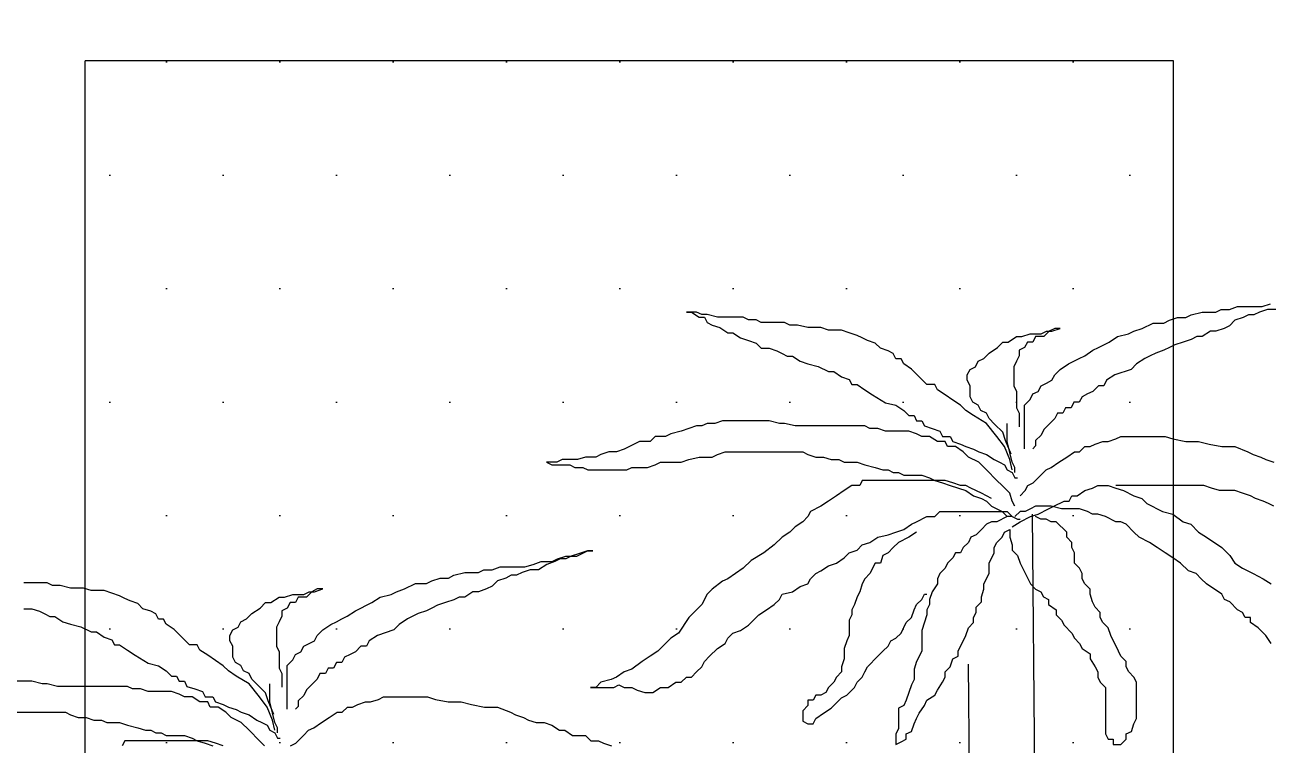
# Model space of a CAD drawing. Extents: x -206 to -86, y 71 to 127.
# Drawn here: x -121.195 to -120.166, y 93.092 to 93.687 of the extents above; entities that cross this region are included whole.
import ezdxf

# ---------------------------------------------------------------- set-up
doc = ezdxf.new("R2010")
doc.units = 0
doc.header["$MEASUREMENT"] = 0
doc.layers.add('HATCH', color=30, linetype='CONTINUOUS')
doc.layers.add('JARDIM', color=90, linetype='CONTINUOUS')

# ---------------------------------------------------------------- blocks, each defined once
blk = doc.blocks.new('A$C71A74D0B')
at = {"layer": 'JARDIM'}
for p, q in [((0.381, 0.6932), (0.381, 0.7082)), ((0.3852, 0.6761), (0.381, 0.6932)), ((0.3874, 0.6718), (0.3852, 0.6761)), ((0.3874, 0.6676), (0.3874, 0.6718)), ((0.3852, 0.6312), (0.3895, 0.629)), ((0.3895, 0.629), (0.3917, 0.629)), ((0.4076, 0.0076), (0.4018, 0.6333)), ((0.3488, 0.5092), (0.3531, 0.0076)), ((0.9809, 0.478), (0.9809, 0.493)), ((0.9851, 0.4609), (0.9809, 0.478)), ((0.9873, 0.4566), (0.9851, 0.4609)), ((0.9873, 0.4523), (0.9873, 0.4566))]:
    blk.add_line(p, q, dxfattribs=at)
for points in [[(0.3954, 0.6873), (0.3954, 0.7234), (0.4, 0.728), (0.4022, 0.7325), (0.4067, 0.7347), (0.409, 0.7392), (0.4135, 0.7415), (0.418, 0.7438), (0.4203, 0.7483), (0.4248, 0.7528), (0.4316, 0.7573), (0.4361, 0.7596), (0.4406, 0.7618), (0.4451, 0.7641), (0.4519, 0.7686), (0.4564, 0.7708), (0.4609, 0.7731), (0.4654, 0.7753), (0.4722, 0.7799), (0.4813, 0.7821), (0.4858, 0.7844), (0.4925, 0.7866), (0.5016, 0.7911), (0.5106, 0.7911), (0.5151, 0.7934), (0.5219, 0.7957), (0.5287, 0.7957), (0.5332, 0.7979), (0.5422, 0.8002), (0.5535, 0.8002), (0.558, 0.8024), (0.5648, 0.8024), (0.5716, 0.8047), (0.5919, 0.8047), (0.5987, 0.8069)], [(0.6032, 0.8024), (0.5964, 0.8024), (0.5896, 0.8002), (0.5851, 0.7979), (0.5806, 0.7979), (0.5761, 0.7957), (0.5693, 0.7934), (0.5648, 0.7889), (0.5603, 0.7866), (0.5535, 0.7844), (0.549, 0.7844), (0.5422, 0.7799), (0.5377, 0.7799), (0.5332, 0.7776), (0.5264, 0.7753), (0.5196, 0.7731), (0.5151, 0.7708), (0.5106, 0.7686), (0.5038, 0.7663), (0.4993, 0.7641), (0.4948, 0.7618), (0.488, 0.7573), (0.4835, 0.7528), (0.47, 0.7483), (0.4632, 0.7438), (0.4609, 0.7392), (0.4564, 0.7392), (0.4519, 0.7347), (0.4474, 0.7325), (0.4429, 0.7302), (0.4406, 0.7257), (0.4361, 0.7257), (0.4338, 0.7212), (0.4293, 0.7212), (0.4271, 0.7167), (0.4225, 0.7167), (0.4203, 0.7122), (0.4158, 0.7076), (0.4113, 0.7031), (0.409, 0.6986), (0.4045, 0.6941), (0.4045, 0.6896), (0.4022, 0.6873)], [(0.3852, 0.6697), (0.3831, 0.6783), (0.3788, 0.689), (0.3724, 0.6975), (0.3638, 0.7082), (0.3531, 0.7146), (0.3467, 0.7189), (0.3424, 0.7232), (0.336, 0.7275), (0.3296, 0.7317), (0.3232, 0.736), (0.321, 0.7403), (0.3146, 0.7403), (0.3061, 0.7489), (0.3018, 0.7531), (0.2954, 0.7574), (0.2932, 0.7617), (0.2889, 0.7617), (0.2868, 0.766), (0.2825, 0.7681), (0.2761, 0.7703), (0.2718, 0.7745), (0.2654, 0.7767), (0.2611, 0.7788), (0.2568, 0.7809), (0.2504, 0.7831), (0.244, 0.7852), (0.2333, 0.7852), (0.2269, 0.7874), (0.2162, 0.7874), (0.2076, 0.7895), (0.2012, 0.7895), (0.1969, 0.7916), (0.1776, 0.7916), (0.1734, 0.7938), (0.1669, 0.7938), (0.1627, 0.7959), (0.1413, 0.7959), (0.1327, 0.7981), (0.1284, 0.7981), (0.1241, 0.8002), (0.1156, 0.8002), (0.1199, 0.8002), (0.1263, 0.7959), (0.1306, 0.7959), (0.1327, 0.7916), (0.137, 0.7895), (0.1434, 0.7874), (0.1498, 0.7831), (0.1541, 0.7831), (0.1605, 0.7788), (0.1669, 0.7767), (0.1734, 0.7745), (0.1776, 0.7703), (0.1841, 0.7703), (0.1905, 0.7681), (0.1948, 0.766), (0.199, 0.7638), (0.2033, 0.7638), (0.2097, 0.7596), (0.2162, 0.7574), (0.2247, 0.7553), (0.2333, 0.751), (0.2376, 0.751), (0.244, 0.7467), (0.2504, 0.7446), (0.2525, 0.7403), (0.2568, 0.7403), (0.2633, 0.736), (0.2697, 0.7317), (0.2804, 0.7253), (0.2889, 0.7232), (0.2954, 0.7189), (0.2996, 0.7146), (0.3039, 0.7146), (0.3061, 0.7103), (0.3103, 0.7103), (0.3125, 0.7061), (0.3189, 0.7039), (0.3253, 0.7018), (0.3275, 0.6975), (0.3339, 0.6975), (0.336, 0.6932), (0.3424, 0.6911), (0.3467, 0.689), (0.3531, 0.6868), (0.3574, 0.6847), (0.3638, 0.6825), (0.3703, 0.6783), (0.3745, 0.6761), (0.3788, 0.674), (0.381, 0.6697), (0.3852, 0.6676), (0.3874, 0.6633), (0.3895, 0.6633)], [(0.3842, 0.6828), (0.3796, 0.6941), (0.3774, 0.7009), (0.3706, 0.7076), (0.3661, 0.7122), (0.3638, 0.7167), (0.3593, 0.7189), (0.3571, 0.7234), (0.3525, 0.7257), (0.3503, 0.7302), (0.3503, 0.7392), (0.348, 0.7438), (0.348, 0.7483), (0.3503, 0.7528), (0.3548, 0.755), (0.3571, 0.7596), (0.3616, 0.7618), (0.3661, 0.7663), (0.3729, 0.7708), (0.3774, 0.7753), (0.3819, 0.7753), (0.3887, 0.7799), (0.3932, 0.7799), (0.4, 0.7821), (0.409, 0.7821), (0.4135, 0.7844), (0.418, 0.7844), (0.4248, 0.7866), (0.4203, 0.7866), (0.4158, 0.7844), (0.4113, 0.7799), (0.4045, 0.7799), (0.4022, 0.7753), (0.3977, 0.7753), (0.3954, 0.7708), (0.3909, 0.7686), (0.3909, 0.7641), (0.3887, 0.7596), (0.3864, 0.755), (0.3864, 0.7392), (0.3887, 0.7347), (0.3887, 0.7212), (0.3909, 0.7167), (0.3909, 0.7054)], [(0.3874, 0.6397), (0.3852, 0.644), (0.3831, 0.6504), (0.3767, 0.6569), (0.3724, 0.6611), (0.3638, 0.6697), (0.3574, 0.6761), (0.3489, 0.6804), (0.3446, 0.6847), (0.3382, 0.689), (0.3317, 0.689), (0.3296, 0.6932), (0.3232, 0.6932), (0.3168, 0.6975), (0.3103, 0.6975), (0.3061, 0.6997), (0.2996, 0.7018), (0.2804, 0.7018), (0.274, 0.7039), (0.2675, 0.7039), (0.2633, 0.7061), (0.2055, 0.7061), (0.1969, 0.7082), (0.1926, 0.7082), (0.1841, 0.7103), (0.1455, 0.7103), (0.1391, 0.7082), (0.1327, 0.7082), (0.1284, 0.7061), (0.1241, 0.7061), (0.1177, 0.7039), (0.1113, 0.7018), (0.1027, 0.6997), (0.0985, 0.6975), (0.0899, 0.6975), (0.0856, 0.6932), (0.077, 0.6932), (0.0685, 0.689), (0.0642, 0.6868), (0.0578, 0.6847), (0.0514, 0.6847), (0.0449, 0.6825), (0.0407, 0.6804), (0.0321, 0.6804), (0.0257, 0.6783), (0.0128, 0.6783), (0.0086, 0.6761), (0, 0.6761), (0.0043, 0.674), (0.0193, 0.674), (0.0235, 0.6718), (0.03, 0.6718), (0.0342, 0.6697), (0.0663, 0.6697), (0.0706, 0.6718), (0.0835, 0.6718), (0.0899, 0.674), (0.0942, 0.6761), (0.1113, 0.6761), (0.1177, 0.6783), (0.1263, 0.6804), (0.137, 0.6804), (0.1413, 0.6825), (0.1477, 0.6847), (0.2119, 0.6847), (0.2162, 0.6825), (0.2226, 0.6804), (0.229, 0.6804), (0.2354, 0.6783), (0.2418, 0.6783), (0.2461, 0.6761), (0.2568, 0.6761), (0.2633, 0.674), (0.2718, 0.6718), (0.2782, 0.6697), (0.2825, 0.6697), (0.2868, 0.6676), (0.2911, 0.6676), (0.2954, 0.6654), (0.3103, 0.6654), (0.3168, 0.6633), (0.321, 0.6611), (0.3275, 0.659), (0.3339, 0.6569), (0.3467, 0.6526), (0.3531, 0.6483), (0.3596, 0.6462), (0.3638, 0.644), (0.3681, 0.6397), (0.3724, 0.6376), (0.3767, 0.6355), (0.381, 0.6312), (0.3724, 0.6269), (0.3681, 0.6269), (0.3638, 0.6248), (0.3596, 0.6205), (0.3553, 0.6162), (0.351, 0.6141), (0.3489, 0.6098), (0.3446, 0.6055), (0.3424, 0.6012), (0.3382, 0.6012), (0.336, 0.597), (0.3317, 0.5927), (0.3296, 0.5884), (0.3253, 0.5841), (0.3232, 0.5798), (0.3232, 0.5756)], [(0.3917, 0.6483), (0.3959, 0.6526), (0.3981, 0.6569), (0.4024, 0.659), (0.4088, 0.6654), (0.4131, 0.6697), (0.4173, 0.6718), (0.4238, 0.6761), (0.4302, 0.6804), (0.4366, 0.6847), (0.4409, 0.6847), (0.4452, 0.689), (0.4495, 0.689), (0.4537, 0.6911), (0.4602, 0.6932), (0.4644, 0.6932), (0.4709, 0.6954), (0.4751, 0.6975), (0.5115, 0.6975), (0.5179, 0.6954), (0.5286, 0.6932), (0.5393, 0.6932), (0.5479, 0.6911), (0.5586, 0.689), (0.5693, 0.689), (0.58, 0.6847), (0.5843, 0.6825), (0.5907, 0.6804), (0.595, 0.6783), (0.6014, 0.6761)], [(0.6014, 0.6397), (0.5971, 0.6419), (0.5928, 0.644), (0.5864, 0.6462), (0.5821, 0.6483), (0.5757, 0.6504), (0.5693, 0.6526), (0.5565, 0.6526), (0.55, 0.6547), (0.5436, 0.6569), (0.4709, 0.6569)], [(0.3681, 0.6462), (0.3638, 0.6483), (0.3596, 0.6504), (0.351, 0.6547), (0.3467, 0.6569), (0.3424, 0.6569), (0.336, 0.659), (0.3296, 0.6611), (0.321, 0.6611), (0.2611, 0.6611), (0.259, 0.6569), (0.2525, 0.6569), (0.2461, 0.6526), (0.2397, 0.6483), (0.2333, 0.644), (0.2269, 0.6397), (0.2183, 0.6355), (0.2162, 0.6312), (0.2119, 0.6269), (0.2055, 0.6226), (0.2012, 0.6184), (0.1948, 0.6141), (0.1883, 0.6077), (0.1798, 0.6012), (0.1691, 0.5948), (0.1627, 0.5884), (0.1562, 0.5841), (0.1498, 0.5798), (0.1455, 0.5777), (0.137, 0.5713), (0.1327, 0.567), (0.1284, 0.5584), (0.1241, 0.5542), (0.1177, 0.5478), (0.1092, 0.5349), (0.1027, 0.5306), (0.0985, 0.5264), (0.092, 0.5199), (0.0856, 0.5157), (0.0792, 0.5114), (0.0706, 0.505), (0.0642, 0.5028), (0.0578, 0.4985), (0.0535, 0.4964), (0.0449, 0.4943), (0.0407, 0.49), (0.0364, 0.49), (0.0556, 0.49), (0.0599, 0.4921), (0.0642, 0.49), (0.0706, 0.49), (0.0749, 0.4878), (0.0813, 0.4857), (0.0878, 0.4857), (0.0942, 0.49), (0.1006, 0.49), (0.107, 0.4943), (0.1113, 0.4943), (0.1156, 0.4985), (0.1199, 0.4985), (0.1241, 0.5028), (0.1284, 0.5071), (0.1306, 0.5114), (0.1348, 0.5157), (0.1413, 0.5221), (0.1477, 0.5264), (0.1498, 0.5306), (0.1541, 0.5349), (0.1605, 0.5371), (0.1669, 0.5413), (0.1755, 0.5499), (0.1819, 0.5542), (0.1883, 0.5584), (0.1926, 0.5627), (0.1948, 0.567), (0.2033, 0.5691), (0.2097, 0.5734), (0.2162, 0.5756), (0.2183, 0.5798), (0.2226, 0.5841), (0.2269, 0.5863), (0.2333, 0.5905), (0.2397, 0.5927), (0.2461, 0.597), (0.2504, 0.6012), (0.2568, 0.6034), (0.2611, 0.6077), (0.2675, 0.6098), (0.274, 0.6141), (0.2825, 0.6162), (0.2889, 0.6184), (0.2954, 0.6205), (0.3018, 0.6248), (0.3061, 0.6269), (0.3146, 0.6312), (0.321, 0.6312), (0.3253, 0.6355), (0.381, 0.6355), (0.3852, 0.6312), (0.381, 0.6312)], [(0.3852, 0.6226), (0.3917, 0.6269), (0.4002, 0.6312), (0.4066, 0.6333), (0.4152, 0.6376), (0.4195, 0.6397), (0.428, 0.644), (0.4323, 0.644), (0.4345, 0.6483), (0.4388, 0.6483), (0.4452, 0.6526), (0.4516, 0.6547), (0.4559, 0.6569), (0.4644, 0.6569), (0.4709, 0.6547), (0.4773, 0.6526), (0.4858, 0.6483), (0.4923, 0.6462), (0.4965, 0.6419), (0.5008, 0.6397), (0.5051, 0.6376), (0.5094, 0.6355), (0.5179, 0.6333), (0.5265, 0.6269), (0.5329, 0.6248), (0.5393, 0.6184), (0.5458, 0.6141), (0.5586, 0.6055), (0.565, 0.5991), (0.5693, 0.5927), (0.5757, 0.5884), (0.5843, 0.5841), (0.5928, 0.5798), (0.5993, 0.5756)], [(0.5993, 0.5264), (0.595, 0.5328), (0.5886, 0.5392), (0.5821, 0.5435), (0.5821, 0.5478), (0.5779, 0.5478), (0.5757, 0.552), (0.5714, 0.5542), (0.565, 0.5606), (0.5607, 0.5627), (0.5586, 0.567), (0.5458, 0.5756), (0.5415, 0.5798), (0.5372, 0.5841), (0.5308, 0.5863), (0.5244, 0.5927), (0.5179, 0.597), (0.5115, 0.6012), (0.5051, 0.6055), (0.4987, 0.6098), (0.4901, 0.6141), (0.4858, 0.6184), (0.4794, 0.6248), (0.4751, 0.6269), (0.4709, 0.6269), (0.4623, 0.6312), (0.4559, 0.6333), (0.4516, 0.6333), (0.4473, 0.6355), (0.4409, 0.6376), (0.4259, 0.6376), (0.4173, 0.6397), (0.4045, 0.6397), (0.4002, 0.6376), (0.3959, 0.6355), (0.3917, 0.6355), (0.3874, 0.6312)], [(0.3232, 0.5756), (0.3189, 0.5691), (0.3168, 0.5627), (0.3168, 0.5584), (0.3146, 0.5542), (0.3146, 0.5499), (0.3103, 0.5371), (0.3103, 0.5199), (0.3061, 0.5114), (0.3039, 0.505), (0.3039, 0.4964), (0.3018, 0.4921), (0.2996, 0.4857), (0.2975, 0.4793), (0.2954, 0.475), (0.2911, 0.4729), (0.2911, 0.4558), (0.2889, 0.4515), (0.2889, 0.4429), (0.2932, 0.4451), (0.2975, 0.4472), (0.2975, 0.4515), (0.3018, 0.4536), (0.3039, 0.46), (0.3061, 0.4643), (0.3082, 0.4686), (0.3125, 0.475), (0.3146, 0.4793), (0.321, 0.4836), (0.3232, 0.4878), (0.3275, 0.4943), (0.3296, 0.4985), (0.3296, 0.5028), (0.3339, 0.5071), (0.336, 0.5135), (0.3403, 0.5157), (0.3403, 0.5199), (0.3467, 0.5328), (0.3489, 0.5392), (0.3531, 0.5435), (0.3531, 0.5478), (0.3553, 0.552), (0.3553, 0.5563), (0.3596, 0.5606), (0.3596, 0.5649), (0.3617, 0.5713), (0.3617, 0.5756), (0.366, 0.5841), (0.366, 0.5927), (0.3703, 0.6012), (0.3703, 0.6055), (0.3724, 0.6098), (0.3767, 0.6141), (0.3788, 0.6184), (0.3831, 0.6205), (0.3831, 0.6141), (0.3852, 0.6077), (0.3852, 0.6034), (0.3895, 0.5991), (0.3917, 0.5927), (0.4002, 0.5756), (0.4045, 0.5713), (0.4088, 0.5691), (0.4109, 0.5649), (0.4152, 0.5627), (0.4152, 0.5584), (0.4216, 0.5542), (0.4216, 0.5499), (0.4259, 0.5456), (0.428, 0.5413), (0.4345, 0.5349), (0.4366, 0.5306), (0.4409, 0.5264), (0.443, 0.5221), (0.4495, 0.5178), (0.4495, 0.5135), (0.4537, 0.5071), (0.4559, 0.5028), (0.4559, 0.4985), (0.458, 0.4943), (0.4623, 0.49), (0.4623, 0.4515), (0.4644, 0.4472), (0.4687, 0.4472), (0.4687, 0.4429), (0.4751, 0.4429), (0.4794, 0.4472), (0.4794, 0.4515), (0.4837, 0.4536), (0.4858, 0.46), (0.488, 0.4643), (0.488, 0.4943), (0.4858, 0.4985), (0.4816, 0.5028), (0.4794, 0.5071), (0.4794, 0.5114), (0.4751, 0.5157), (0.473, 0.5199), (0.4666, 0.5328), (0.4644, 0.5392), (0.4602, 0.5435), (0.458, 0.5478), (0.458, 0.552), (0.4537, 0.5563), (0.4516, 0.5606), (0.4495, 0.567), (0.4495, 0.5713), (0.4452, 0.5756), (0.443, 0.5798), (0.443, 0.5841), (0.4409, 0.5884), (0.4366, 0.5927), (0.4366, 0.6012), (0.4345, 0.6055), (0.4345, 0.6098), (0.4302, 0.6141), (0.4302, 0.6184), (0.4216, 0.6269), (0.4173, 0.6269), (0.4131, 0.629), (0.4088, 0.629), (0.4045, 0.6312)], [(0.3061, 0.6184), (0.2996, 0.6141), (0.2911, 0.6098), (0.2868, 0.6055), (0.2825, 0.6012), (0.2782, 0.5991), (0.2761, 0.5927), (0.2718, 0.5927), (0.2675, 0.5841), (0.2633, 0.5798), (0.2611, 0.5756), (0.259, 0.5691), (0.2568, 0.5649), (0.2547, 0.5584), (0.2525, 0.5542), (0.2525, 0.5499), (0.2504, 0.5456), (0.2504, 0.5328), (0.2483, 0.5285), (0.2461, 0.5221), (0.2461, 0.5135), (0.244, 0.5071), (0.244, 0.5028), (0.2397, 0.4985), (0.2376, 0.4943), (0.2333, 0.49), (0.2311, 0.4857), (0.2269, 0.4836), (0.2226, 0.4836), (0.2204, 0.4793), (0.2162, 0.4793), (0.2162, 0.475), (0.2119, 0.4707), (0.2119, 0.4622), (0.2162, 0.46), (0.2204, 0.46), (0.2226, 0.4643), (0.229, 0.4686), (0.2354, 0.4729), (0.244, 0.4814), (0.2483, 0.4836), (0.2547, 0.49), (0.2568, 0.4943), (0.2611, 0.4985), (0.2633, 0.5028), (0.2654, 0.5071), (0.274, 0.5157), (0.2782, 0.5199), (0.2825, 0.5242), (0.2847, 0.5285), (0.2889, 0.5306), (0.2932, 0.5349), (0.2975, 0.5435), (0.3018, 0.5478), (0.3039, 0.5542), (0.3061, 0.5584), (0.3103, 0.5627), (0.3125, 0.567), (0.3146, 0.567)], [(0.9953, 0.4721), (0.9953, 0.5082), (0.9999, 0.5127), (1.0021, 0.5172), (1.0066, 0.5195), (1.0089, 0.524), (1.0134, 0.5263), (1.0179, 0.5285), (1.0202, 0.533), (1.0247, 0.5375), (1.0315, 0.5421), (1.036, 0.5443), (1.0405, 0.5466), (1.045, 0.5488), (1.0518, 0.5533), (1.0563, 0.5556), (1.0608, 0.5579), (1.0653, 0.5601), (1.0721, 0.5646), (1.0812, 0.5669), (1.0857, 0.5691), (1.0924, 0.5714), (1.1015, 0.5759), (1.1105, 0.5759), (1.115, 0.5782), (1.1218, 0.5804), (1.1286, 0.5804), (1.1331, 0.5827), (1.1421, 0.5849), (1.1534, 0.5849), (1.1579, 0.5872), (1.1647, 0.5872), (1.1715, 0.5895), (1.1918, 0.5895), (1.1986, 0.5917), (1.2053, 0.594), (1.2144, 0.594), (1.2189, 0.5962), (1.2257, 0.5985), (1.2347, 0.5985), (1.2392, 0.6007), (1.2437, 0.603), (1.2482, 0.603), (1.2437, 0.603), (1.237, 0.6007), (1.2302, 0.5985), (1.2257, 0.5962), (1.2211, 0.5962), (1.2166, 0.594), (1.2099, 0.5917), (1.2031, 0.5872), (1.1963, 0.5872), (1.1895, 0.5849), (1.185, 0.5827), (1.1805, 0.5827), (1.176, 0.5804), (1.1692, 0.5782), (1.1647, 0.5737), (1.1602, 0.5714), (1.1534, 0.5691), (1.1489, 0.5691), (1.1421, 0.5646), (1.1376, 0.5646), (1.1331, 0.5624), (1.1263, 0.5601), (1.1195, 0.5579), (1.115, 0.5556), (1.1105, 0.5533), (1.1037, 0.5511), (1.0992, 0.5488), (1.0947, 0.5466), (1.0879, 0.5421), (1.0834, 0.5375), (1.0699, 0.533), (1.0631, 0.5285), (1.0608, 0.524), (1.0563, 0.524), (1.0518, 0.5195), (1.0473, 0.5172), (1.0428, 0.515), (1.0405, 0.5105), (1.036, 0.5105), (1.0337, 0.5059), (1.0292, 0.5059), (1.027, 0.5014), (1.0224, 0.5014), (1.0202, 0.4969), (1.0157, 0.4924), (1.0112, 0.4879), (1.0089, 0.4834), (1.0044, 0.4789), (1.0044, 0.4743), (1.0021, 0.4721)], [(0.9851, 0.4545), (0.983, 0.463), (0.9787, 0.4737), (0.9723, 0.4823), (0.9637, 0.493), (0.953, 0.4994), (0.9466, 0.5037), (0.9423, 0.5079), (0.9359, 0.5122), (0.9295, 0.5165), (0.9231, 0.5208), (0.9209, 0.5251), (0.9145, 0.5251), (0.906, 0.5336), (0.9017, 0.5379), (0.8953, 0.5422), (0.8931, 0.5465), (0.8888, 0.5465), (0.8867, 0.5507), (0.8824, 0.5529), (0.876, 0.555), (0.8717, 0.5593), (0.8653, 0.5614), (0.861, 0.5636), (0.8567, 0.5657), (0.8503, 0.5678), (0.8439, 0.57), (0.8332, 0.57), (0.8268, 0.5721), (0.8161, 0.5721), (0.8075, 0.5743), (0.8011, 0.5743), (0.7968, 0.5764), (0.7775, 0.5764)], [(0.7775, 0.555), (0.784, 0.555), (0.7904, 0.5529), (0.7947, 0.5507), (0.7989, 0.5486), (0.8032, 0.5486), (0.8096, 0.5443), (0.8161, 0.5422), (0.8246, 0.54), (0.8332, 0.5358), (0.8375, 0.5358), (0.8439, 0.5315), (0.8503, 0.5293), (0.8524, 0.5251), (0.8567, 0.5251), (0.8632, 0.5208), (0.8696, 0.5165), (0.8803, 0.5101), (0.8888, 0.5079), (0.8953, 0.5037), (0.8995, 0.4994), (0.9038, 0.4994), (0.906, 0.4951), (0.9102, 0.4951), (0.9124, 0.4908), (0.9188, 0.4887), (0.9252, 0.4866), (0.9274, 0.4823), (0.9338, 0.4823), (0.9359, 0.478), (0.9423, 0.4759), (0.9466, 0.4737), (0.953, 0.4716), (0.9573, 0.4694), (0.9637, 0.4673), (0.9702, 0.463), (0.9744, 0.4609), (0.9787, 0.4587), (0.9809, 0.4545), (0.9851, 0.4523), (0.9873, 0.448), (0.9894, 0.448)], [(0.9841, 0.4676), (0.9795, 0.4789), (0.9773, 0.4856), (0.9705, 0.4924), (0.966, 0.4969), (0.9637, 0.5014), (0.9592, 0.5037), (0.957, 0.5082), (0.9524, 0.5105), (0.9502, 0.515), (0.9502, 0.524), (0.9479, 0.5285), (0.9479, 0.533), (0.9502, 0.5375), (0.9547, 0.5398), (0.957, 0.5443), (0.9615, 0.5466), (0.966, 0.5511), (0.9728, 0.5556), (0.9773, 0.5601), (0.9818, 0.5601), (0.9886, 0.5646), (0.9931, 0.5646), (0.9999, 0.5669), (1.0089, 0.5669), (1.0134, 0.5691), (1.0179, 0.5691), (1.0247, 0.5714), (1.0202, 0.5714), (1.0157, 0.5691), (1.0112, 0.5646), (1.0044, 0.5646), (1.0021, 0.5601), (0.9976, 0.5601), (0.9953, 0.5556), (0.9908, 0.5533), (0.9908, 0.5488), (0.9886, 0.5443), (0.9863, 0.5398), (0.9863, 0.524), (0.9886, 0.5195), (0.9886, 0.5059), (0.9908, 0.5014), (0.9908, 0.4901)], [(0.9766, 0.4416), (0.9723, 0.4459), (0.9637, 0.4545), (0.9573, 0.4609), (0.9488, 0.4652), (0.9445, 0.4694), (0.9381, 0.4737), (0.9316, 0.4737), (0.9295, 0.478), (0.9231, 0.478), (0.9167, 0.4823), (0.9102, 0.4823), (0.906, 0.4844), (0.8995, 0.4866), (0.8803, 0.4866), (0.8739, 0.4887), (0.8674, 0.4887), (0.8632, 0.4908), (0.8054, 0.4908), (0.7968, 0.493), (0.7925, 0.493), (0.784, 0.4951), (0.7454, 0.4951)], [(0.7476, 0.4694), (0.8118, 0.4694), (0.8161, 0.4673), (0.8225, 0.4652), (0.8289, 0.4652), (0.8353, 0.463), (0.8417, 0.463), (0.846, 0.4609), (0.8567, 0.4609), (0.8632, 0.4587), (0.8717, 0.4566), (0.8781, 0.4545), (0.8824, 0.4545), (0.8867, 0.4523), (0.891, 0.4523), (0.8953, 0.4502), (0.9102, 0.4502), (0.9167, 0.448), (0.9209, 0.4459), (0.9274, 0.4438), (0.9338, 0.4416)], [(0.998, 0.4416), (1.0023, 0.4438), (1.0087, 0.4502), (1.013, 0.4545), (1.0172, 0.4566), (1.0237, 0.4609), (1.0301, 0.4652), (1.0365, 0.4694), (1.0408, 0.4694), (1.0451, 0.4737), (1.0494, 0.4737), (1.0536, 0.4759), (1.0601, 0.478), (1.0643, 0.478), (1.0708, 0.4801), (1.075, 0.4823), (1.1114, 0.4823), (1.1178, 0.4801), (1.1285, 0.478), (1.1392, 0.478), (1.1478, 0.4759), (1.1585, 0.4737), (1.1692, 0.4737), (1.1799, 0.4694), (1.1842, 0.4673), (1.1906, 0.4652), (1.1949, 0.463), (1.2013, 0.4609), (1.2077, 0.4609), (1.2142, 0.4587), (1.2206, 0.4545), (1.2249, 0.4545), (1.2313, 0.4502), (1.242, 0.4502), (1.2463, 0.4459), (1.2527, 0.4459), (1.257, 0.4438), (1.2634, 0.4416)], [(0.9423, 0.4416), (0.9359, 0.4438), (0.9295, 0.4459), (0.9209, 0.4459), (0.861, 0.4459), (0.8589, 0.4416)]]:
    blk.add_lwpolyline(points, dxfattribs=at)

msp = doc.modelspace()

# ---------------------------------------------------------------- hatches: boundary and pattern name
at = {"layer": 'HATCH'}
h = msp.add_hatch(dxfattribs=at)
h.set_pattern_fill('DOTS', color=256, scale=1.5, style=0)
h.paths.add_polyline_path([(-122.2452, 97.1446), (-123.1952, 97.1446), (-123.1952, 96.1071), (-122.2452, 96.1071)])
h.paths.add_polyline_path([(-121.2452, 97.1446), (-122.1452, 97.1446), (-122.1452, 96.1071), (-121.2452, 96.1071)])
h.paths.add_polyline_path([(-120.2452, 96.1071), (-120.2452, 97.1446), (-121.1452, 97.1446), (-121.1452, 96.1071)])
h.paths.add_polyline_path([(-120.1452, 96.1071), (-119.1952, 96.1071), (-119.1952, 97.1446), (-120.1452, 97.1446)])
h.paths.add_polyline_path([(-120.1452, 94.9321), (-119.1952, 94.9321), (-119.1952, 96.0071), (-120.1452, 96.0071)])
h.paths.add_polyline_path([(-120.1452, 94.8321), (-120.1452, 93.7571), (-119.1952, 93.7571), (-119.1952, 94.8321)])
h.paths.add_polyline_path([(-120.1452, 93.6571), (-120.1452, 92.6696), (-119.1952, 92.6696), (-119.1952, 93.6571)])
h.paths.add_polyline_path([(-121.1452, 92.6696), (-120.2452, 92.6696), (-120.2452, 93.6571), (-121.1452, 93.6571)])
h.paths.add_polyline_path([(-121.1452, 93.7571), (-120.2452, 93.7571), (-120.2452, 94.8321), (-121.1452, 94.8321)])
h.paths.add_polyline_path([(-121.1452, 96.0071), (-121.1452, 94.9321), (-120.2452, 94.9321), (-120.2452, 96.0071)])
h.paths.add_polyline_path([(-122.1452, 94.9321), (-121.2452, 94.9321), (-121.2452, 96.0071), (-122.1452, 96.0071)])
h.paths.add_polyline_path([(-122.1452, 93.7571), (-121.2452, 93.7571), (-121.2452, 94.8321), (-122.1452, 94.8321)])
h.paths.add_polyline_path([(-122.1452, 92.6696), (-121.2452, 92.6696), (-121.2452, 93.6571), (-122.1452, 93.6571)])
h.paths.add_polyline_path([(-122.2452, 93.6571), (-123.1952, 93.6571), (-123.1952, 92.6696), (-122.2452, 92.6696)])
h.paths.add_polyline_path([(-122.2452, 94.8321), (-123.1952, 94.8321), (-123.1952, 93.7571), (-122.2452, 93.7571)])
h.paths.add_polyline_path([(-122.2452, 96.0071), (-123.1952, 96.0071), (-123.1952, 94.9321), (-122.2452, 94.9321)])

# ---------------------------------------------------------------- linework, layer by layer
for p, q in [((-120.2452, 93.6571), (-121.1452, 93.6571)), ((-121.1452, 92.6696), (-121.1452, 93.6571)), ((-120.2452, 92.6696), (-120.2452, 93.6571))]:
    msp.add_line(p, q, dxfattribs=at)

# ---------------------------------------------------------------- block references
at = {"layer": 'JARDIM'}
for p in [(-121.9735, 92.6493), (-120.7637, 92.6493)]:
    msp.add_blockref('A$C71A74D0B', p, dxfattribs=at)

doc.saveas('drawing.dxf')
